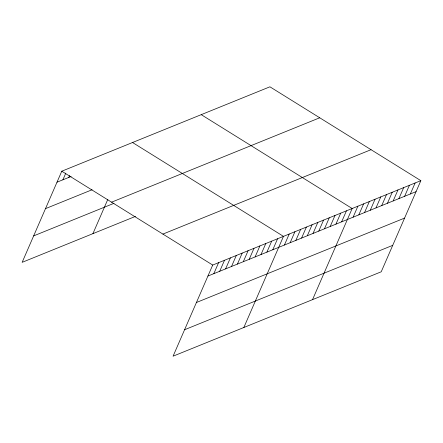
<?xml version="1.0" encoding="UTF-8"?>
<svg xmlns="http://www.w3.org/2000/svg" width="443" height="443" viewBox="0 0 443 443"><rect width="100%" height="100%" fill="white"/><g stroke="black" fill="none" stroke-linecap="round" stroke-linejoin="round"><path stroke-width="0.66" d="M420.85 180.661L212.706 265.058L173.08 356.189L381.224 271.792L420.85 180.661L269.92 86.811L61.776 171.208L22.15 262.339L135.53 216.367M62.895 179.803L65.813 173.091M68.792 177.416L69.59 175.583M92.919 233.644L107.843 199.322M213.825 273.658L218.604 262.666M219.722 271.266L224.501 260.274M225.62 268.873L230.399 257.887M231.517 266.481L236.296 255.495M237.415 264.094L242.194 253.103M243.312 261.702L248.091 250.71M249.21 259.31L253.989 248.318M255.107 256.918L259.886 245.926M261.005 254.526L265.783 243.539M266.902 252.133L271.681 241.147M272.799 249.747L277.578 238.755M243.849 327.493L283.476 236.363L132.546 142.513M284.423 245.034L289.201 234.042M290.143 242.714L294.922 231.722M295.869 240.388L300.647 229.402M301.594 238.068L306.373 227.082M307.315 235.748L312.094 224.762M313.04 233.428L317.819 222.436M318.766 231.108L323.545 220.116M324.486 228.787L329.265 217.795M330.212 226.467L334.991 215.475M335.938 224.147L340.717 213.155M341.658 221.821L346.437 210.835M312.536 299.645L352.163 208.515L201.233 114.659M353.11 217.181L357.889 206.194M358.83 214.861L363.609 203.869M364.556 212.54L369.335 201.548M370.282 210.22L375.06 199.228M376.002 207.9L380.781 196.908M381.728 205.58L386.506 194.588M387.453 203.259L392.232 192.268M393.174 200.934L397.952 189.947M398.899 198.614L403.678 187.627M404.625 196.293L409.404 185.301M410.345 193.973L415.124 182.981M56.997 182.195L71.151 176.458M45.496 208.642L92.089 189.754M111.581 202.18L319.724 117.783M33.651 235.892L113.956 203.326M162.902 234.087L371.04 149.69M207.928 276.05L416.071 191.653M196.432 302.497L404.57 218.1M184.581 329.742L392.725 245.344M61.776 171.208L212.706 265.058"/></g></svg>
